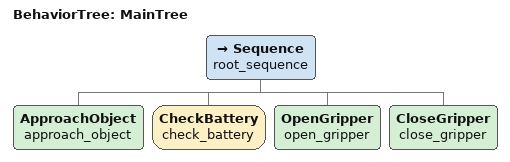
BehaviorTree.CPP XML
<root main_tree_to_execute="MainTree">
    <BehaviorTree ID="MainTree">
        <Sequence name="root_sequence">
            <ApproachObject name="approach_object" />
            <CheckBattery name="check_battery"/>
            <OpenGripper name="open_gripper"/>
            <CloseGripper name="close_gripper"/>
        </Sequence>
    </BehaviorTree>
</root>
